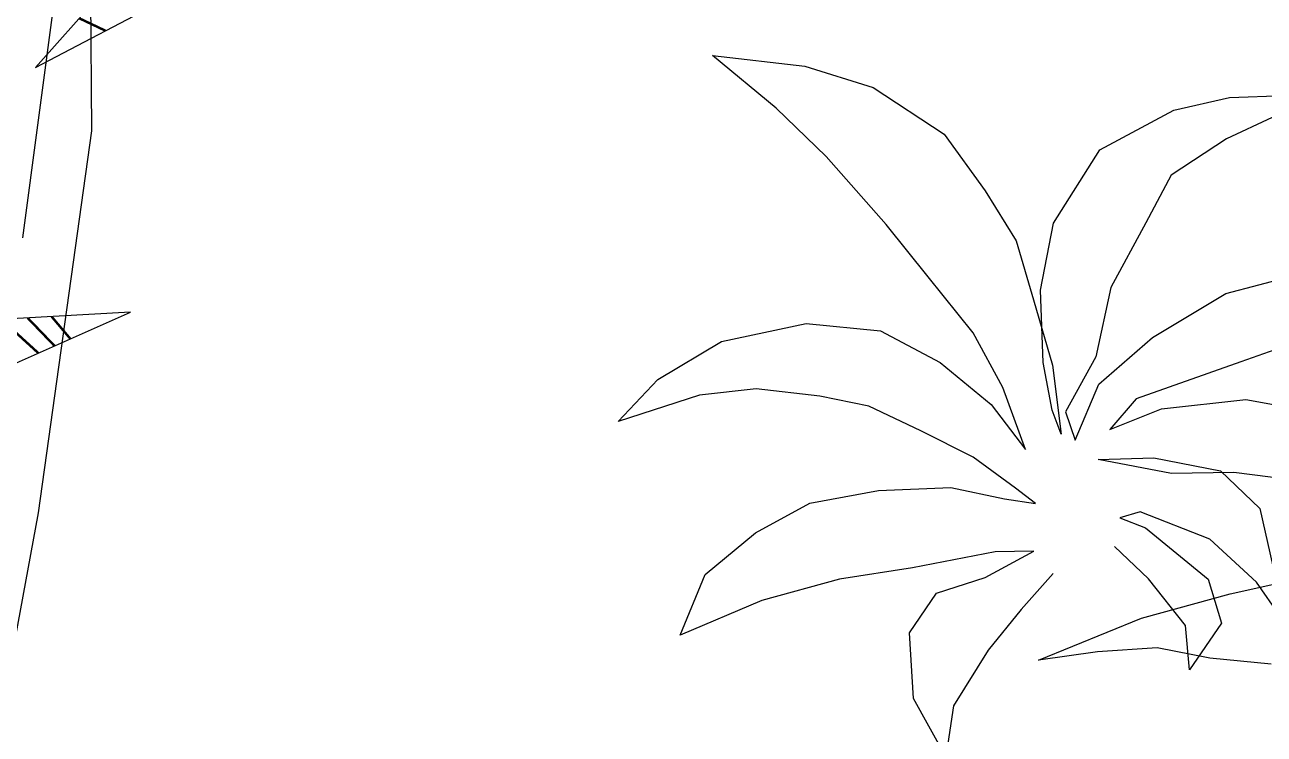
# Model space of a CAD drawing. Header units: inches. Extents: x 452443 to 881249, y 975131 to 1198310.
# Drawn here: x 485867 to 486371, y 1036547 to 1036835 of the extents above; entities that cross this region are included whole.
import ezdxf

# ---------------------------------------------------------------- set-up
doc = ezdxf.new("R2010")
doc.units = ezdxf.units.IN
doc.header["$LTSCALE"] = 3.5
doc.header["$MEASUREMENT"] = 0
doc.layers.add('TREE1', color=84, linetype='Continuous')

# ---------------------------------------------------------------- blocks, each defined once
blk = doc.blocks.new('ELE_TR10')
for p, q in [((736.3, 4755.2), (717.1, 2499.9)), ((1003.9, 2054.2), (812.7, 3486.9)), ((950.1, 2763.2), (135.3, 3191.8)), ((604.5, 3152.5), (950.1, 2763.2)), ((717.1, 2499.9), (940.1, 908)), ((940.1, 908), (1163.2, -301.8))]:
    blk.add_line(p, q)
at = {"const_width": 10}
for points in [[(658.5, 2916.6), (767.9, 2968.4)], [(883.4, 1725.4), (805.3, 1632.8)], [(983.3, 1719.8), (871.5, 1603.6)], [(1092.6, 1713.6), (939, 1573.6)]]:
    blk.add_lwpolyline(points, dxfattribs=at)
blk.add_lwpolyline([(1603.3, 85.6), (1461, 466.4), (1500.1, 874.3), (1320.2, 1265.1), (1030.4, 1533.1), (554.4, 1744), (1473.6, 1692.1), (2043.2, 1157.6), (1950.9, 541.8), (1596.9, 84.5)])
blk = doc.blocks.new('tree34')
for p, q in [((948.7, 1149.8), (872.2, 1141.1)), ((895.9, 1106.3), (948.7, 1149.8)), ((872.2, 1141.1), (815.4, 1123.3)), ((815.4, 1123.3), (756.4, 1084.6)), ((519.7, 1115.1), (473.7, 1116.6)), ((565.9, 1104.6), (519.7, 1115.1)), ((627.4, 1071.6), (565.9, 1104.6)), ((854.5, 1066.1), (895.9, 1106.3)), ((484.5, 1098.5), (522.2, 1080.8)), ((522.2, 1080.8), (568.2, 1050.7)), ((756.4, 1084.6), (722.5, 1037.6)), ((665.8, 1010.9), (627.4, 1071.6)), ((804.6, 1009.6), (854.5, 1066.1)), ((568.2, 1050.7), (589.2, 1011.1)), ((722.5, 1037.6), (696.9, 996.1)), ((589.2, 1011.1), (618.3, 957.5)), ((676.7, 955.4), (665.8, 1010.9)), ((769.7, 966.3), (804.6, 1009.6)), ((696.9, 996.1), (682.3, 947.2)), ((522.9, 952.4), (451.6, 971.2)), ((618.3, 957.5), (630.6, 900)), ((732.4, 920), (769.7, 966.3)), ((583.7, 916), (522.9, 952.4)), ((682.3, 947.2), (666.7, 893.2)), ((674.3, 895.3), (676.7, 955.4)), ((871.1, 927.6), (809.3, 921.5)), ((941.3, 912.6), (871.1, 927.6)), ((433.5, 923), (510.4, 896)), ((628.1, 877.3), (583.7, 916)), ((707.8, 874.7), (732.4, 920)), ((809.3, 921.5), (759.8, 895.2)), ((994.2, 881.2), (941.3, 912.6)), ((510.4, 896), (597.3, 865.3)), ((630.6, 900), (655.8, 854.3)), ((666.8, 855.8), (674.3, 895.3)), ((759.8, 895.2), (717.6, 860.4)), ((666.7, 893.2), (659.5, 835.8)), ((647.8, 830.9), (628.1, 877.3)), ((689.1, 823.1), (707.8, 874.7)), ((1026.9, 846.5), (994.2, 881.2)), ((506.3, 864.7), (439.8, 852.3)), ((576.1, 856.9), (506.3, 864.7)), ((597.3, 865.3), (619.2, 839.8)), ((818.9, 859.1), (859.7, 867.4)), ((859.7, 867.4), (912.5, 873.5)), ((912.5, 873.5), (959.6, 868.1)), ((959.6, 868.1), (1026.9, 846.5)), ((619.2, 839.8), (576.1, 856.9)), ((655.8, 854.3), (647.8, 830.9)), ((659.5, 835.8), (666.8, 855.8)), ((717.6, 860.4), (689.1, 823.1)), ((775.9, 838.7), (818.9, 859.1)), ((732.5, 816.7), (775.9, 838.7)), ((582.7, 816.4), (527.2, 805.6)), ((567.8, 803.2), (628.8, 814.9)), ((628.8, 814.9), (582.7, 816.4)), ((697.4, 791.2), (732.5, 816.7)), ((470.6, 798.4), (516.2, 804.1)), ((527.2, 805.6), (494.6, 774.3)), ((516.2, 804.1), (567.8, 803.2)), ((680.7, 778.4), (697.4, 791.2)), ((706.4, 782.4), (680.7, 778.4)), ((751, 791.8), (706.4, 782.4)), ((811.1, 789.3), (751, 791.8)), ((867.9, 778.6), (811.1, 789.3)), ((494.6, 774.3), (483.8, 726.5)), ((536.1, 748.7), (593.9, 771.6)), ((593.9, 771.6), (610.8, 766.6)), ((913.1, 754), (867.9, 778.6)), ((610.8, 766.6), (589.6, 758.2)), ((589.6, 758.2), (537.4, 715.7)), ((954.7, 719.5), (913.1, 754)), ((497.3, 713.3), (536.1, 748.7)), ((586.9, 715.9), (615.1, 742.7)), ((615.1, 742.7), (615.1, 742.7)), ((682.2, 738.9), (714.1, 738.2)), ((722.6, 717), (682.2, 738.9)), ((714.1, 738.2), (782.9, 725.2)), ((666.2, 720.5), (692.6, 690.6)), ((782.9, 725.2), (843.5, 715.6)), ((519.1, 703.5), (460.9, 716.6)), ((477.7, 684.9), (497.3, 713.3)), ((537.4, 715.7), (526.5, 679.3)), ((556.4, 677.2), (586.9, 715.9)), ((762.9, 704.1), (722.6, 717)), ((843.5, 715.6), (907.9, 698)), ((975.6, 669.2), (954.7, 719.5)), ((592.7, 683.3), (519.1, 703.5)), ((785.2, 671.3), (762.9, 704.1)), ((692.6, 690.6), (720.1, 656.9)), ((907.9, 698), (975.6, 669.2)), ((526.5, 679.3), (553.1, 640.4)), ((678.2, 648.4), (592.7, 683.3)), ((553.1, 640.4), (556.4, 677.2)), ((782.1, 616.7), (785.2, 671.3)), ((536.2, 650.1), (579.7, 658.6)), ((579.7, 658.6), (629.3, 655.5)), ((485.1, 645.2), (536.2, 650.1)), ((629.3, 655.5), (678.2, 648.4)), ((720.1, 656.9), (748.8, 610.6)), ((748.8, 610.6), (755.1, 568.4)), ((755.1, 568.4), (782.1, 616.7))]:
    blk.add_line(p, q)
blk = doc.blocks.new('A$C2C227CB5')
blk.add_blockref('tree34', (427.6, 0))

msp = doc.modelspace()

# ---------------------------------------------------------------- block references
at = {"layer": 'TREE1'}
for name, p, xscale, yscale, zscale in [('ELE_TR10', (485963.72, 1036548.69), -0.09750000084750354, 0.09750000084750354, 0.09750000084750354), ('A$C2C227CB5', (486820.68, 1036259.58), -0.4899999999906868, 0.4899999999906868, 0.4899999999906868)]:
    msp.add_blockref(name, p, dxfattribs=dict(at, xscale=xscale, yscale=yscale, zscale=zscale))

doc.saveas('drawing.dxf')
